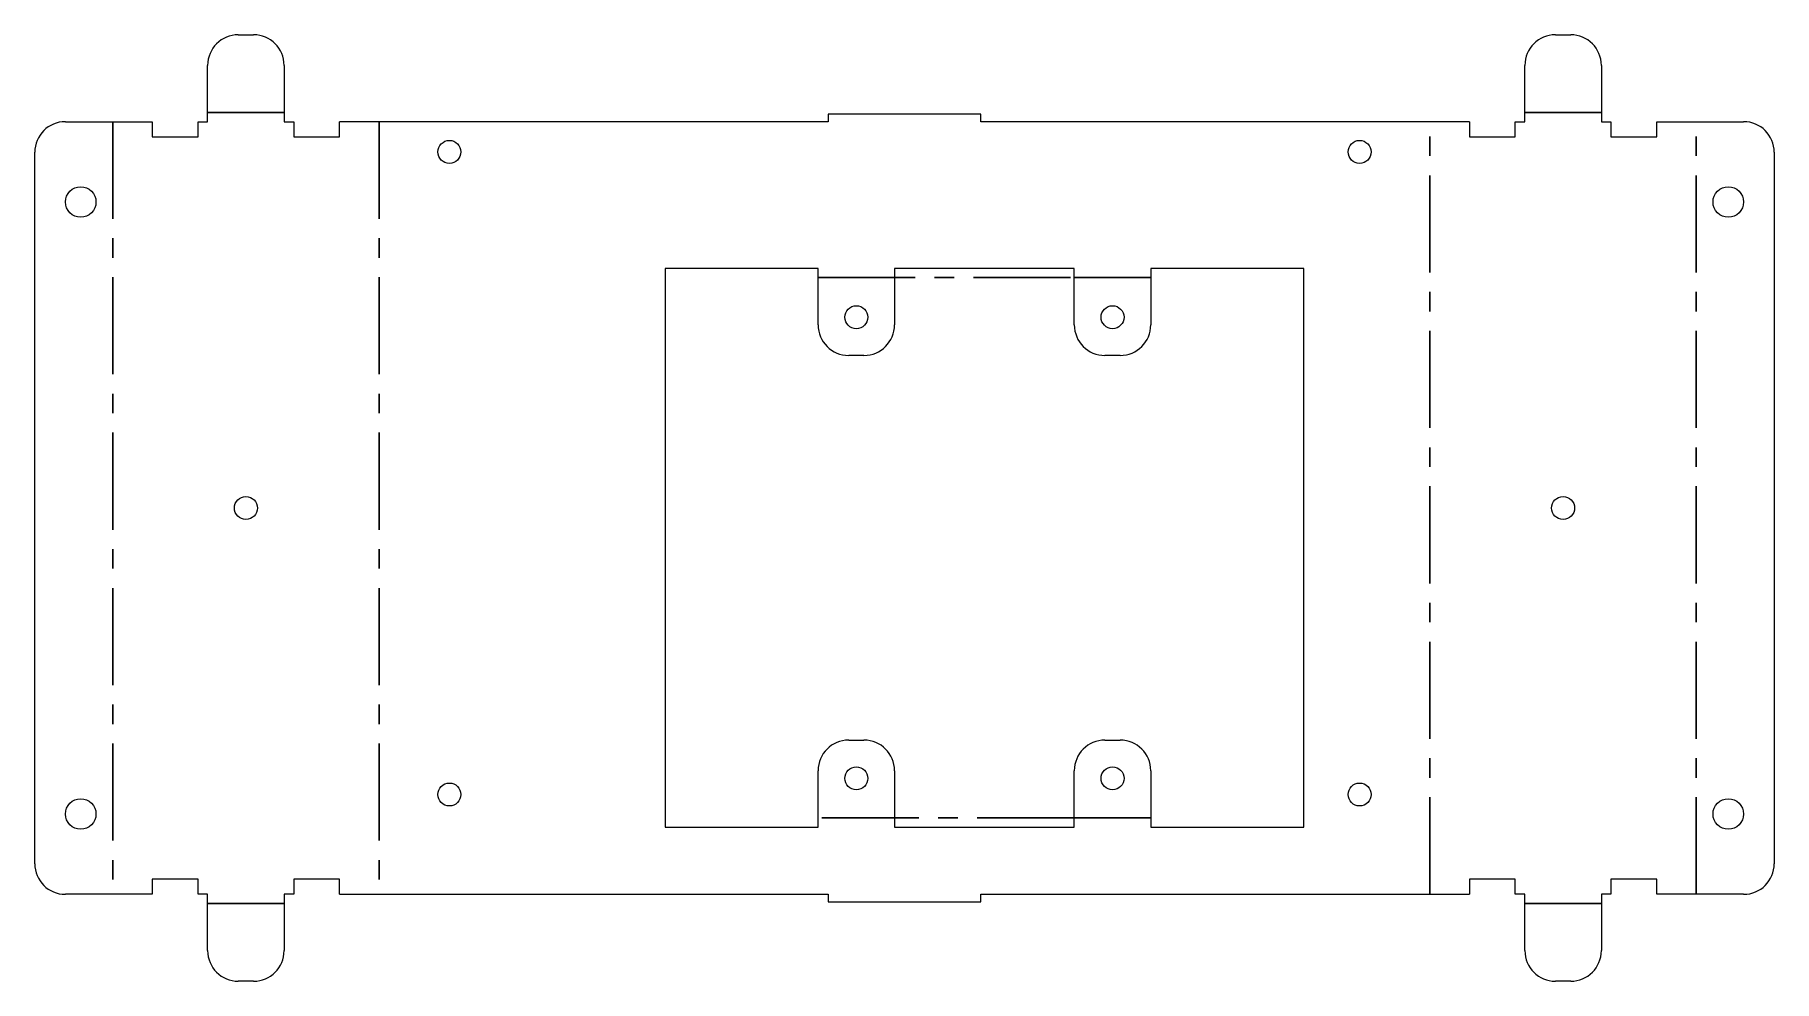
# Model space of a CAD drawing. Header units: millimetres. Extents: x -114 to 114, y -56 to 67.
import ezdxf

# ---------------------------------------------------------------- set-up
doc = ezdxf.new("R2010")
doc.units = ezdxf.units.MM
doc.linetypes.add('CENTERX2', pattern=[20.32, 12.7, -2.54, 2.54, -2.54])

msp = doc.modelspace()

# ---------------------------------------------------------------- linework, layer by layer
at = {"color": 7, "linetype": 'Continuous', "lineweight": 15}
for p, q in [((-87.11, 67.36), (-85.11, 67.36)), ((85.11, 67.36), (87.11, 67.36)), ((-91.11, 56), (-91.11, 63.36)), ((-81.11, 63.36), (-81.11, 56)), ((81.11, 56), (81.11, 63.36)), ((91.11, 63.36), (91.11, 56)), ((-10, 57), (-10, 56)), ((10, 57), (-10, 57)), ((10, 56), (10, 57)), ((-109.71, 56), (-98.36, 56)), ((-98.36, 56), (-98.36, 54)), ((-92.36, 54), (-92.36, 56)), ((-92.36, 56), (-91.11, 56)), ((-81.11, 56), (-79.86, 56)), ((-79.86, 56), (-79.86, 54)), ((-73.86, 54), (-73.86, 56)), ((-10, 56), (-73.86, 56)), ((73.86, 56), (10, 56)), ((73.86, 56), (73.86, 54)), ((79.86, 54), (79.86, 56)), ((79.86, 56), (81.11, 56)), ((91.11, 56), (92.36, 56)), ((92.36, 56), (92.36, 54)), ((98.36, 54), (98.36, 56)), ((98.36, 56), (109.71, 56)), ((-98.36, 54), (-92.36, 54)), ((-79.86, 54), (-73.86, 54)), ((73.86, 54), (79.86, 54)), ((92.36, 54), (98.36, 54)), ((-113.71, -41), (-113.71, 52)), ((113.71, 52), (113.71, -41)), ((-11.3, 36.8), (-31.3, 36.8)), ((-31.3, 36.8), (-31.3, -36.2)), ((-11.3, 29.44), (-11.3, 36.8)), ((22.2, 36.8), (-1.3, 36.8)), ((-1.3, 36.8), (-1.3, 29.44)), ((22.2, 29.44), (22.2, 36.8)), ((52.2, 36.8), (32.2, 36.8)), ((32.2, 36.8), (32.2, 29.44)), ((52.2, -36.2), (52.2, 36.8)), ((-5.3, 25.44), (-7.3, 25.44)), ((28.2, 25.44), (26.2, 25.44)), ((-7.3, -24.84), (-5.3, -24.84)), ((26.2, -24.84), (28.2, -24.84)), ((-11.3, -36.2), (-11.3, -28.84)), ((-1.3, -28.84), (-1.3, -36.2)), ((22.2, -36.2), (22.2, -28.84)), ((32.2, -28.84), (32.2, -36.2)), ((-31.3, -36.2), (-11.3, -36.2)), ((-1.3, -36.2), (22.2, -36.2)), ((32.2, -36.2), (52.2, -36.2)), ((-92.36, -43), (-98.36, -43)), ((-98.36, -43), (-98.36, -45)), ((-92.36, -45), (-92.36, -43)), ((-73.86, -43), (-79.86, -43)), ((-79.86, -43), (-79.86, -45)), ((-73.86, -45), (-73.86, -43)), ((79.86, -43), (73.86, -43)), ((73.86, -43), (73.86, -45)), ((79.86, -45), (79.86, -43)), ((98.36, -43), (92.36, -43)), ((92.36, -43), (92.36, -45)), ((98.36, -45), (98.36, -43)), ((-98.36, -45), (-109.71, -45)), ((-91.11, -45), (-92.36, -45)), ((-91.11, -52.36), (-91.11, -45)), ((-79.86, -45), (-81.11, -45)), ((-81.11, -45), (-81.11, -52.36)), ((-73.86, -45), (-10, -45)), ((-10, -45), (-10, -46)), ((10, -45), (73.86, -45)), ((10, -46), (10, -45)), ((81.11, -45), (79.86, -45)), ((81.11, -52.36), (81.11, -45)), ((92.36, -45), (91.11, -45)), ((91.11, -45), (91.11, -52.36)), ((109.71, -45), (98.36, -45)), ((-10, -46), (10, -46)), ((-85.11, -56.36), (-87.11, -56.36)), ((87.11, -56.36), (85.11, -56.36))]:
    msp.add_line(p, q, dxfattribs=at)
at = {"color": 7, "linetype": 'CENTERX2'}
for p, q in [((-81.11, 57.18), (-91.11, 57.18)), ((91.11, 57.18), (81.11, 57.18)), ((-103.53, 56), (-103.53, -45)), ((-68.68, 56), (-68.68, -45)), ((68.68, -45), (68.68, 56)), ((103.53, -45), (103.53, 56)), ((-11.3, 35.62), (22.2, 35.62)), ((22.2, 35.62), (32.2, 35.62)), ((22.2, -35.02), (-11.3, -35.02)), ((32.2, -35.02), (22.2, -35.02)), ((-91.11, -46.18), (-81.11, -46.18)), ((81.11, -46.18), (91.11, -46.18))]:
    msp.add_line(p, q, dxfattribs=at)
at = {"color": 7, "linetype": 'Continuous', "lineweight": 15}
for centre, radius in [((-59.5, 52.05), 1.5), ((59.5, 52.05), 1.5), ((-107.71, 45.5), 2), ((107.71, 45.5), 2), ((-6.3, 30.44), 1.5), ((27.2, 30.44), 1.5), ((-86.11, 5.5), 1.5), ((86.11, 5.5), 1.5), ((-6.3, -29.84), 1.5), ((27.2, -29.84), 1.5), ((-59.5, -31.95), 1.5), ((59.5, -31.95), 1.5), ((-107.71, -34.5), 2), ((107.71, -34.5), 2)]:
    msp.add_circle(centre, radius, dxfattribs=at)
for centre, start, end in [((-87.11, 63.36), 90, 180), ((-85.11, 63.36), 0, 90), ((85.11, 63.36), 90, 180), ((87.11, 63.36), 0, 90), ((-109.71, 52), 90, 180), ((109.71, 52), 0, 90), ((-7.3, 29.44), 180, 270), ((-5.3, 29.44), 270, 0), ((26.2, 29.44), 180, 270), ((28.2, 29.44), 270, 0), ((-7.3, -28.84), 90, 180), ((-5.3, -28.84), 0, 90), ((26.2, -28.84), 90, 180), ((28.2, -28.84), 0, 90), ((-109.71, -41), 180, 270), ((109.71, -41), 270, 0), ((-87.11, -52.36), 180, 270), ((-85.11, -52.36), 270, 0), ((85.11, -52.36), 180, 270), ((87.11, -52.36), 270, 0)]:
    msp.add_arc(centre, 4, start, end, dxfattribs=at)

doc.saveas('drawing.dxf')
